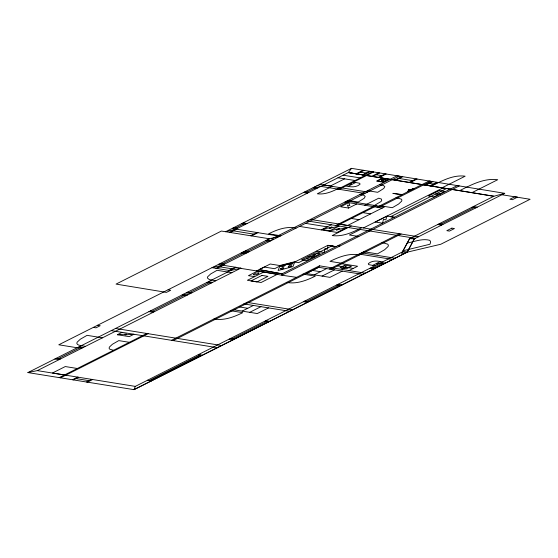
<?xml version="1.0" encoding="UTF-8"?>
<svg xmlns="http://www.w3.org/2000/svg" width="558" height="558" viewBox="0 0 558 558"><rect width="100%" height="100%" fill="white"/><g stroke="black" fill="none" stroke-linecap="round" stroke-linejoin="round"><path stroke-width="0.84" d="M410.039 189.497L408.358 190.069L410.011 189.364L408.505 190.132L410.834 190.173M410.032 189.546L411.337 189.922M327.937 245.367L327.567 249.154L324.84 248.722L324.31 252.523L316.288 251.233M290.99 263.516C296.417 263.516 284.175 266.633 290.648 263.599M351.498 168.349L348.373 172.541L235.957 229.136L225.62 231.716L351.498 168.349L504.725 193.326L414.364 238.817L407.207 252.097L403.301 251.456L135.294 386.387L133.983 389.651L27.9 372.577L230.37 270.644L240.91 268.112L222.335 265.12L215.974 268.321M402.499 251.86L409.586 238.671L493.837 196.256L504.725 193.326L501.914 194.742L530.1 199.276L440.757 244.258L407.166 252.174L133.983 389.651L407.228 252.09L401.614 253.458L409.586 238.671L414.364 238.817L407.166 252.174M365.288 273.204L319.455 265.824L318.625 267.303L173.099 340.568M382.851 180.241L382.104 180.339L385.557 178.93L384.818 178.811C376.573 182.082 386.52 179.55 382.223 180.101L382.941 180.248M313.882 254.964C313.387 256.115 316.679 253.96 314.119 254.846M306.851 258.5C306.349 259.658 309.641 257.503 307.081 258.389M235.832 227.887L243.679 223.939M306.837 192.14L315.103 187.983M229.359 232.323L235.755 229.101L279.97 236.222L269.395 238.768L58.778 344.795L77.199 347.767M230.287 232.47L236.676 229.254M344.607 178.846L330.406 185.995L323.759 184.928M332.122 186.344L317.328 193.793C325.377 194.854 333.063 191.178 340.031 187.614M337.974 189.127L372.458 171.766L373.658 171.962L339.18 189.322M348.22 186.281L355.69 182.515L359.722 183.275L360.056 184.238C356.241 187.634 350.584 187.146 346.002 185.926M250.695 235.755L257.092 232.54M251.616 235.901L258.012 232.686M382.46 178.1L376.524 181.092L383.06 182.145L388.996 179.153M222.502 263.76L243.302 253.29M247.354 251.246L267.945 240.889M216.902 268.475L223.256 265.273M348.617 208.057L347.39 205.149L349.838 205.546L348.757 202.659L340.596 206.767L348.617 208.057L356.785 203.949M228.961 270.414L235.323 267.212M229.889 270.56L236.243 267.359M58.367 358.627L79.843 347.815M152.446 311.259L184.21 295.273M189.699 292.504L209.048 282.767M364.744 205.232L378.777 198.167L381.484 199.094L381.7 200.622L380.877 201.612L372.625 206.502M27.9 372.577L37.316 370.617L240.91 268.112M321.213 229.889L331.34 224.79M117.382 334.73L126.457 334.075L124.859 334.877L133.934 334.263L129.233 336.634L117.361 334.723L122.069 332.352M335.651 225.488L375.241 205.553M337.004 225.704L376.594 205.776M409.851 190.013L410.353 189.762M410.081 190.055L407.389 191.408L408.142 191.527M410.59 189.797L413.297 188.437L414.05 188.555M377.062 207.213L429.13 181.001L430.755 181.266L378.694 207.478M259.226 269.563L270.253 264.011L279.739 265.531L295.845 261.458L327.944 245.304L335.86 246.678M382.223 208.043L347.488 225.537L339.822 224.302M351.254 225.983L332.198 235.574C342.661 236.962 352.705 232.309 361.793 227.678M59.225 377.62L146.873 333.489M60.487 377.822L148.135 333.698M360.391 229.471L349.42 234.995L358.787 236.508M363.495 227.901L442.857 187.948M375.806 221.756L386.464 216.392M314.252 254.901L314.872 254.866L314.524 254.811M446.54 188.541L390.649 216.678L394.339 217.278M312.654 256.729L311.531 257.294L313.254 257.573L314.377 257.008L308.811 256.164L315.382 252.858L320.173 253.625L313.596 256.938M72.435 379.747L77.674 377.11M73.363 379.893L78.594 377.257M86.504 382.007L91.735 379.377M87.425 382.16L92.656 379.524M171.501 340.317L319.455 265.824M242.137 311.113L253.36 305.463M362.86 274.424L318.597 267.303L306.23 273.525L314.266 274.822L326.632 268.593M329.359 269.033L399.458 233.739M330.957 269.291L401.056 233.997M249.719 312.327L260.935 306.684M322.085 276.091L334.437 269.877M268.517 307.904L257.301 313.547L234.158 309.829M342.277 271.139L329.931 277.354L314.245 274.829M440.987 224.142L473.965 207.534M348.987 270.581L357.594 266.25L341.991 263.739M382.342 261.967C377.759 260.746 372.109 260.258 368.294 263.655L368.629 264.618L372.653 265.378L380.131 261.611M149.467 380.556L200.245 354.993M232.574 338.713L266.375 321.701M306.837 301.327L338.678 285.298M373.002 268.014L381.986 263.495M150.116 380.661L200.901 355.097M150.772 380.765L201.557 355.202M356.095 173.796L363.153 170.246M357.015 173.943L364.074 170.399M362.442 174.828L369.508 171.278M363.363 174.982L370.421 171.432M371.656 176.335L378.722 172.785M372.577 176.481L379.635 172.931M378.212 177.402L385.278 173.852M379.133 177.549L386.192 174.005M394.736 180.094L401.802 176.544M395.657 180.248L402.723 176.698M409.112 182.438L416.17 178.888M410.025 182.592L417.091 179.041M424.861 185.012L431.927 181.462M425.782 185.158L432.848 181.608M429.925 185.835L436.991 182.285M430.846 185.981L437.904 182.431M431.522 186.093C441.88 180.876 453.11 174.605 465.149 176.195L442.034 187.809M459.639 190.676C471.357 184.74 484.128 177.911 497.722 179.711L471.915 192.677M256.589 270.916L259.093 269.674L281.999 273.832L457.274 185.598L459.276 185.919L281.888 275.22L257.008 270.707M436.537 193.863L437.067 193.598L436.719 193.542M345.346 267.254L345.855 266.912L345.109 267.289M321.896 229.547L332.052 227.036L329.032 228.557L339.173 226.053L329.067 231.138L339.878 228.341L336.446 230.07L347.146 227.343L337.053 232.428L299.493 226.395M407.235 243.023C414.475 241.712 422.092 238.315 429.486 240.254L430.434 241.182L430.581 242.514L429.932 244.251L403.057 250.779M344.858 267.435L346.169 266.78L344.711 267.415M348.304 172.575L365.455 175.331M366.592 175.519L390.105 179.306M423.668 184.831L450.278 189.113M343.135 175.177L360.28 177.932M412.662 188.757L413.436 188.862M440.45 194.003L438.728 193.724L437.611 194.289L439.334 194.568M337.967 177.779L355.118 180.534M379.482 184.649L383.353 185.395L384.811 186.623L383.785 188.451L378.303 191.945L377.606 192.294L367.52 190.676M353.479 182.159L355.69 182.515M407.989 191.108L408.742 191.227M402.206 194.561L392.881 193.368L401.739 194.798M473.449 206.523L477.292 207.137M472.047 207.227L475.89 207.848M319.72 184.342L367.673 192.064M396.096 197.637L401.341 199.15L401.9 200.071L401.634 201.194L398.593 204.04L393.167 207.213L392.225 207.688L380.026 205.728M316.951 185.744L364.904 193.459M314.538 186.958L318.472 187.593M359.952 194.484L363.802 195.223L365.232 196.43L364.228 198.23L358.829 201.668L358.138 202.017L348.171 200.413M313.136 187.662L317.07 188.297M304.87 191.826L308.804 192.461M303.468 192.531L307.402 193.166M346.992 201.006L384.385 207.025L382.328 208.064L344.935 202.045M439.062 223.828L442.913 224.449M394.297 217.299L386.917 216.113L385.885 219.838L383.402 219.434L382.586 223.193L375.206 222.007M437.66 224.532L441.511 225.153M362.979 212.64L370.645 213.874M351.401 218.471L359.066 219.706M310.436 219.413L418.395 236.794M307.402 220.94L415.361 238.315M305.526 223.353L327.267 226.855M321.945 229.519L329.778 230.782M296.075 228.11C286.575 226.025 277.005 229.659 268.586 233.816L280.834 235.783M382.049 242.507L387.761 244.181L388.396 245.234L388.089 246.51L384.643 249.74L377.41 253.883L363.802 251.693M243.114 222.914L247.054 223.549M241.712 223.619L245.653 224.253M233.865 227.573L237.806 228.201M232.463 228.278L236.404 228.913M337.946 245.666L339.948 245.994M327.958 245.353L335.979 246.65L331.703 245.994L298.621 262.651L295.838 262.204L278.693 266.64L274.592 268.705L264.311 267.052L259.289 269.584L281.999 273.832L281.888 275.22L296.57 277.347M233.481 230.859L253.89 234.144M361.542 252.83L395.043 258.228M269.395 238.768L221.421 231.047L116.05 284.092L166.437 292.392L170.678 290.258L168.07 289.839M273.573 239.438L271.362 239.082L397.094 175.784L399.305 176.14L222.502 265.148L211.963 267.68L230.37 270.644M359.108 254.057L392.609 259.449M267.254 239.842L271.432 240.519M359.478 254.936C349.245 252.927 339.034 256.931 329.987 261.367L342.654 263.404M265.852 240.547L270.03 241.223M381.428 262.469L385.355 263.104M380.026 263.174L383.953 263.808M372.653 265.378L374.864 265.734M371.042 267.701L374.969 268.335M369.64 268.405L373.567 269.04M245.269 250.912L249.447 251.588M337.674 265.908L353.27 268.419M243.867 251.616L248.045 252.293M242.611 252.251L246.789 252.92M241.209 252.955L245.387 253.632M312.417 270.414L320.445 271.711M302.952 274.138L315.312 276.126C306.502 280.444 296.556 284.343 286.589 282.376M220.417 263.425L224.595 264.101M219.015 264.129L223.193 264.806M240.498 268.321L277.382 274.299L261.088 282.501L247.389 280.29L263.962 271.948L257.817 270.958L248.463 275.666L254.615 276.656M338.12 284.273L342.04 284.908M336.718 284.978L340.638 285.612M220.075 266.87L232.142 268.816M231.835 272.681L217.055 270.302L210.666 273.957L207.625 276.81L207.353 277.94L209.313 279.593L215.723 280.793M208.357 281.727L212.535 282.397M206.955 282.432L211.133 283.101M304.87 301.013L308.797 301.641M303.468 301.718L307.395 302.352M187.607 292.169L191.792 292.845M246.887 302.359L292.713 309.739M186.205 292.873L190.39 293.55M183.519 294.226L187.704 294.903M243.811 303.908L289.637 311.287M182.117 294.931L186.302 295.607M239.766 307.005L247.745 308.288M230.384 310.673L242.758 312.661C233.935 316.986 223.974 320.885 214 318.918M265.817 320.676L269.737 321.31M264.408 321.38L268.335 322.015M150.353 310.925L154.538 311.601M148.958 311.629L153.136 312.306M230.614 338.399L234.541 339.027M229.212 339.104L233.139 339.738M97.594 325.272L100.21 325.691L95.969 327.825L93.353 327.406M115.548 328.446L221.631 345.528M111.251 330.615L217.334 347.69M102.449 337.82L87.076 335.344L80.331 339.208L77.109 342.221L76.83 343.414L77.422 344.391L78.894 345.158L85.437 346.385M130.607 342.521L118.777 340.61L112.402 344.258L109.361 347.104L109.096 348.234L109.654 349.155L114.543 350.605M198.285 354.672L202.205 355.306M79.152 346.776L83.33 347.446M77.75 347.481L81.928 348.15M56.281 358.292L60.459 358.961M54.872 358.996L59.057 359.666M77.346 368.496L65.279 366.55L52.473 373.002L64.54 374.941M147.5 380.242L151.427 380.87M37.316 370.617L135.294 386.387M75.979 378.575L89.12 380.695M360.545 172.171L365.971 173.057M376.106 174.71L381.742 175.624M399.186 178.469L412.641 180.666M429.318 183.387L433.454 184.056M392.316 179.662L422.043 184.572M452.28 189.441L493.837 196.256L348.373 172.541L365.385 175.324M253.478 274.466L254.029 275.01L256.722 274.494L258.542 273.58L258.968 272.82L255.704 273.12L253.478 274.466M284.978 265.636C280.395 268.886 280.862 264.52 284.978 265.636M280.576 268.775C284.252 270.128 285.515 265.587 280.576 268.775M291.499 265.915C286.965 269.277 287.189 264.966 291.499 265.915M279.879 265.95L278.107 270.497L292.943 266.619L294.708 262.072L279.879 265.95M307.835 258.41L306.977 258.696L307.835 258.41M437.395 193.514L435.903 194.017L437.395 193.514M408.4 191.136L408.4 191.136M351.254 183.889L350.068 184.489L351.631 183.952L351.254 183.889M381.191 179.104L377.592 180.911L383.039 181.789L386.638 179.976L381.191 179.104M261.995 275.415L250.981 280.96L256.924 281.916L267.945 276.37L261.995 275.415M308.128 256.52L301.55 259.826L306.342 260.6L312.919 257.287L308.128 256.52M439.251 190.543L428.474 195.97L434.012 196.855L444.789 191.436L439.251 190.543M344.851 265.203L340.08 267.603L346.671 268.67L351.442 266.264L344.851 265.203M344.384 267.366L341.768 268.684L342.5 268.803L345.123 267.484L344.384 267.366M377.905 263.348L376.72 263.941L378.275 263.404L377.905 263.348M451.882 228.138L446.832 230.677L449.406 231.096L454.449 228.55L451.882 228.138M514.922 196.723L509.879 199.262L512.446 199.68L517.496 197.134L514.922 196.723"/></g></svg>
